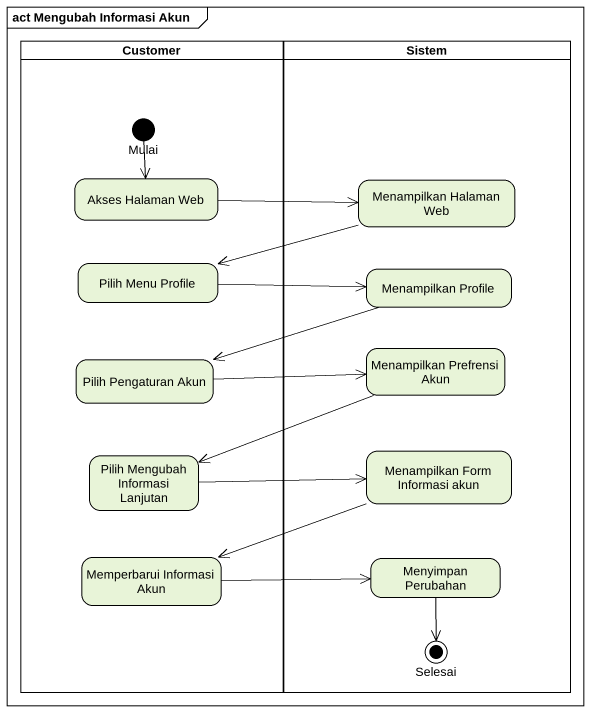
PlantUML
@startuml
mainframe act Mengubah Informasi Akun
hide empty description
state Customer <<partition>> {
  state Mulai <<start>>
  state "Akses Halaman Web" as Akses_Halaman_Web
  state "Pilih Menu Profile" as Pilih_Menu_Profile
  state "Pilih Pengaturan Akun" as Pilih_Pengaturan_Akun
  state "Pilih Mengubah Informasi Lanjutan" as Pilih_Mengubah_Informasi
  state "Memperbarui Informasi Akun" as Memperbarui_Informasi_Akun
}
state Sistem <<partition>> {
  state "Menampilkan Halaman Web" as Menampilkan_Halaman_Web
  state "Menampilkan Profile" as Menampilkan_Profile
  state "Menampilkan Prefrensi Akun" as Menampilkan_Prefrensi_Akun
  state "Menampilkan Form Informasi akun" as Menampilkan_Form_Informasi
  state "Menyimpan Perubahan" as Menyimpan_Perubahan
  state Selesai <<end>>
}
Mulai --> Akses_Halaman_Web
Akses_Halaman_Web -right-> Menampilkan_Halaman_Web
Menampilkan_Halaman_Web -left-> Pilih_Menu_Profile
Pilih_Menu_Profile -right-> Menampilkan_Profile
Menampilkan_Profile -left-> Pilih_Pengaturan_Akun
Menampilkan_Prefrensi_Akun -left-> Pilih_Mengubah_Informasi
Pilih_Pengaturan_Akun -right-> Menampilkan_Prefrensi_Akun
Pilih_Mengubah_Informasi -right-> Menampilkan_Form_Informasi
Menampilkan_Form_Informasi -left-> Memperbarui_Informasi_Akun
Memperbarui_Informasi_Akun -right-> Menyimpan_Perubahan
Menyimpan_Perubahan --> Selesai
@enduml
